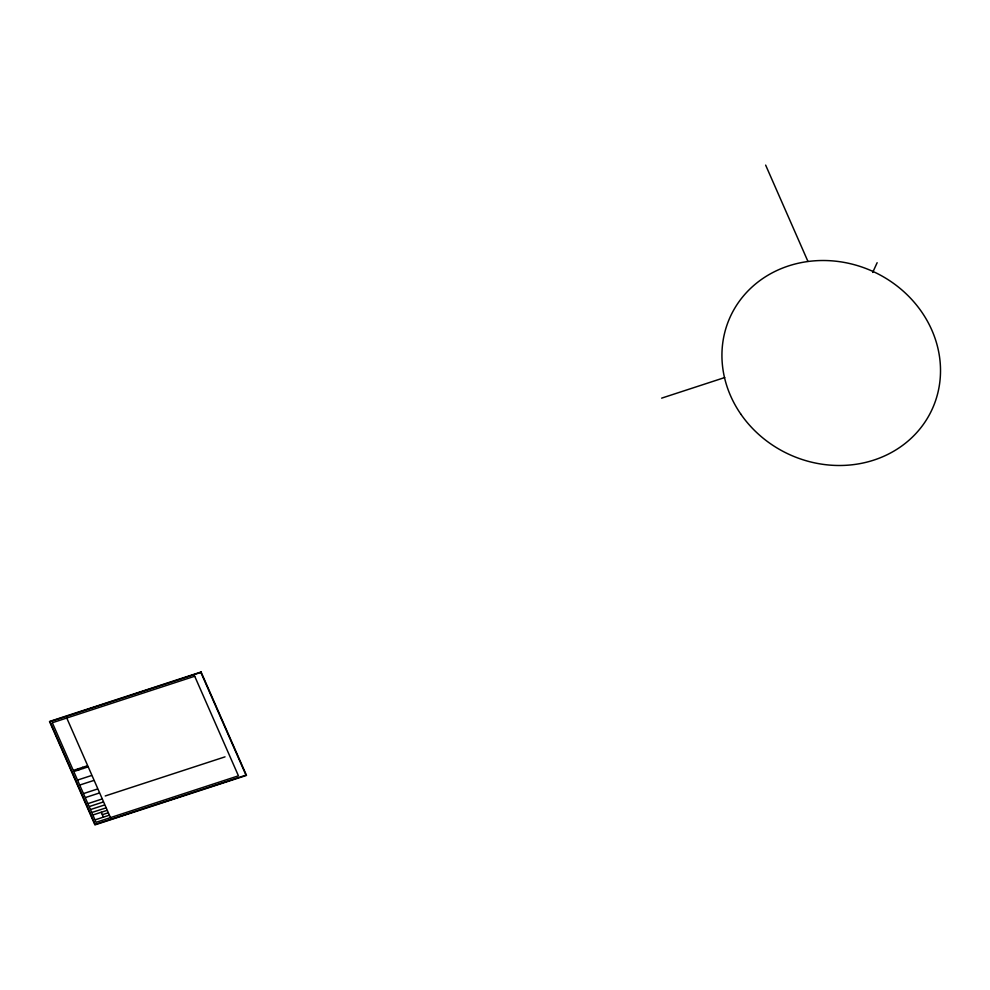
<?xml version="1.0" encoding="UTF-8"?>
<svg xmlns="http://www.w3.org/2000/svg" width="990" height="990" viewBox="0 0 990 990"><rect width="100%" height="100%" fill="white"/><g stroke="black" fill="none" stroke-linecap="round" stroke-linejoin="round"><path stroke-width="1.49" d="M872.685 272.448L877.14 262.709M661.654 398.141L724.742 377.536M73.805 770.232L87.157 765.864M74.312 771.371L87.665 767.015M78.049 779.91L91.402 775.554M80.24 784.884L93.592 780.528M83.989 793.423L97.342 789.055M85.759 797.445L99.111 793.077M105.225 795.972L225.027 756.855M88.407 803.472L101.76 799.103M89.706 806.429L103.059 802.061M91.006 809.387L104.358 805.031M92.305 812.345L105.658 807.988M93.394 814.832L106.747 810.476M102.341 814.696L107.823 812.914M95.535 819.708L108.888 815.352M765.641 165.107L807.914 261.36M66.763 718.022L110.496 817.616M82.702 767.324L83.209 768.475M101.265 812.27L103.406 817.134M78.26 768.772L78.755 769.923M201.081 671.975L49.5 721.475L94.916 824.893L246.498 775.393L201.081 671.975M200.871 672.433L50.02 721.698L95.127 824.423L245.99 775.158L200.871 672.433M194.708 676.244L52.322 722.737L96.067 822.319L238.442 775.826L194.708 676.244M740.953 414.315A111.016 100.609 24.6 0 0 929.709 414.179A111.016 100.609 24.6 0 0 823.012 260.506A111.016 100.609 24.6 0 0 740.953 414.315"/></g></svg>
